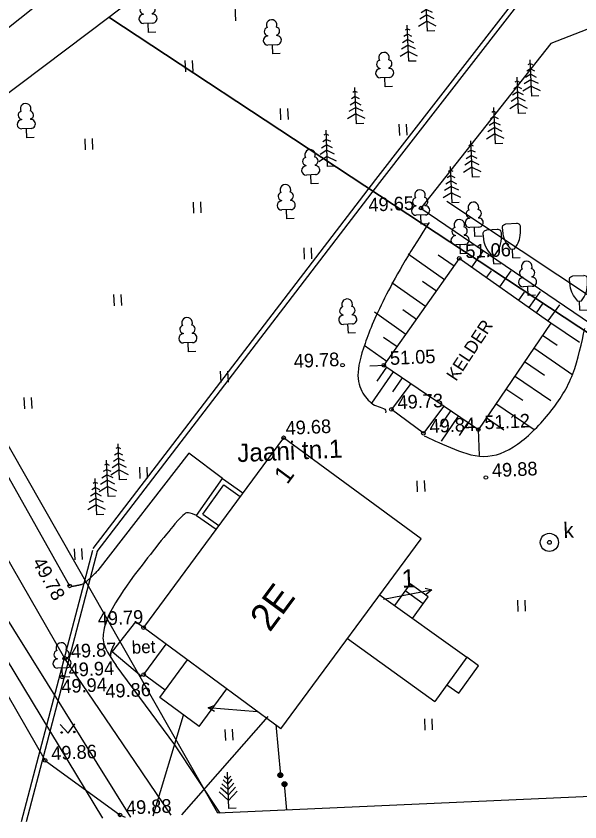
# Model space of a CAD drawing. Extents: x 641517 to 641719, y 6455721 to 6455847.
# Drawn here: x 641538.16 to 641569.21, y 6455722.17 to 6455766.57 of the extents above; entities that cross this region are included whole.
import ezdxf

# ---------------------------------------------------------------- set-up
doc = ezdxf.new("R2010")
doc.units = 0
for name, color, linetype in [('Level 1', 7, 'Continuous'), ('Level 10', 7, 'Continuous'), ('Level 12', 7, 'Continuous'), ('Level 13', 7, 'Continuous'), ('Level 14', 7, 'Continuous'), ('Level 15', 7, 'Continuous'), ('Level 21', 7, 'Continuous'), ('Level 22', 7, 'Continuous'), ('Level 27', 7, 'Continuous'), ('Level 28', 7, 'Continuous'), ('Level 30', 7, 'Continuous'), ('Level 31', 7, 'Continuous'), ('Level 33', 7, 'Continuous'), ('Level 4', 7, 'Continuous'), ('Level 40', 7, 'Continuous'), ('Level 41', 7, 'Continuous'), ('Level 44', 7, 'Continuous'), ('Level 54', 7, 'Continuous'), ('Level 57', 7, 'Continuous'), ('Level 61', 7, 'Continuous'), ('Level 7', 7, 'Continuous'), ('Level 8', 7, 'Continuous')]:
    doc.layers.add(name, color=color, linetype=linetype)

# ---------------------------------------------------------------- blocks, each defined once
blk = doc.blocks.new('PUNKT9')
at = {"layer": 'Level 12'}
blk.add_circle((0, 0), 100, dxfattribs=at)
blk = doc.blocks.new('KHEIN6')
at = {"layer": 'Level 15'}
for p, q in [((0, 620.11), (0, 0)), ((405.61, 608.83), (405.61, 0))]:
    blk.add_line(p, q, dxfattribs=at)
blk = doc.blocks.new('KLAIP1')
at = {"layer": 'Level 7'}
for p, q in [((-250, 1032), (-250, 1000)), ((250, 1032), (250, 1000)), ((250, 500), (-250, 500)), ((0, 0), (0, 500)), ((400, 0), (0, 0))]:
    blk.add_line(p, q, dxfattribs=at)
for centre, radius, start, end in [((0, 1600), 292, 332.5799, 207.4201), ((-200, 1250), 224, 105.2441, 257.079), ((200, 1250), 224, 282.921, 74.7559), ((-250, 750), 250, 90, 270), ((250, 750), 250, 270, 90)]:
    blk.add_arc(centre, radius, start, end, dxfattribs=at)
blk = doc.blocks.new('KMAND6')
at = {"layer": 'Level 7'}
for p, q in [((0, 1600), (-181.08, 1781.08)), ((0, 0), (0, 2000)), ((0, 1600), (181.08, 1781.08)), ((0, 1050), (-329.73, 1379.73)), ((0, 1350), (-248.65, 1598.65)), ((0, 1350), (248.65, 1598.65)), ((0, 1050), (329.73, 1379.73)), ((0, 450), (-491.89, 941.89)), ((0, 750), (-410.81, 1160.81)), ((0, 750), (410.81, 1160.81)), ((0, 450), (491.89, 941.89)), ((400, 0), (0, 0))]:
    blk.add_line(p, q, dxfattribs=at)
blk = doc.blocks.new('VLAIP4')
at = {"layer": 'Level 7'}
for p, q in [((-250, 1032), (-250, 1000)), ((250, 1032), (250, 1000)), ((250, 500), (-250, 500)), ((0, 0), (0, 500)), ((400, 0), (0, 0))]:
    blk.add_line(p, q, dxfattribs=at)
for centre, radius, start, end in [((0, 1600), 292, 332.5799, 207.4201), ((-200, 1250), 224, 105.2441, 257.079), ((200, 1250), 224, 282.921, 74.7559), ((-250, 750), 250, 90, 270), ((250, 750), 250, 270, 90)]:
    blk.add_arc(centre, radius, start, end, dxfattribs=at)
blk = doc.blocks.new('KKIT12')
at = {"layer": 'Level 7'}
for p, q in [((-300, 1900), (300, 1900)), ((-100, 500), (100, 500)), ((0, 0), (0, 500)), ((0, 0), (400, 0))]:
    blk.add_line(p, q, dxfattribs=at)
for points in [[(-100, 500), (-258.4, 712.96), (-322.92, 824.71), (-400, 1000), (-461.28, 1225.3), (-484.95, 1381.3), (-500, 1700), (-497.94, 1741.58), (-468.34, 1813.02), (-428.03, 1850.1), (-300, 1900)], [(100, 500), (258.4, 712.96), (322.92, 824.71), (400, 1000), (461.28, 1225.3), (484.95, 1381.3), (500, 1700), (497.94, 1741.58), (468.34, 1813.02), (428.03, 1850.1), (300, 1900)]]:
    blk.add_lwpolyline(points, dxfattribs=at)
blk = doc.blocks.new('KKUUS6')
at = {"layer": 'Level 7'}
for p, q in [((0, 1800), (-125.94, 1730.03)), ((0, 0), (0, 2000)), ((0, 1800), (125.94, 1730.03)), ((0, 1500), (-211.95, 1382.25)), ((0, 1500), (211.95, 1382.25)), ((0, 900), (-383.96, 686.69)), ((0, 1200), (-297.95, 1034.47)), ((0, 1200), (297.95, 1034.47)), ((0, 900), (383.96, 686.69)), ((0, 550), (-475.29, 285.95)), ((0, 550), (475.29, 285.95)), ((400, 0), (0, 0))]:
    blk.add_line(p, q, dxfattribs=at)
blk = doc.blocks.new('VKOR20')
at = {"layer": 'Level 4'}
for p, q in [((0, 2500), (0, -2500)), ((-2500, 0), (2500, 0))]:
    blk.add_line(p, q, dxfattribs=at)
blk = doc.blocks.new('KSNOO0')
at = {"layer": 'Level 30'}
blk.add_line((200, 0), (3000, 0), dxfattribs=at)
for radius in [136, 121, 107, 90.2, 74.9, 61.6, 46.8, 34.3, 20.9, 11.2]:
    blk.add_circle((3000, 0), radius, dxfattribs=at)
blk = doc.blocks.new('KSALK0')
at = {"layer": 'Level 8'}
for radius in [500, 103]:
    blk.add_circle((0, 0), radius, dxfattribs=at)
blk.add_text('k', height=850, dxfattribs=at).set_placement((801, 199))
blk = doc.blocks.new('KMNOO2')
at = {"layer": 'Level 27'}
for p, q in [((200, 0), (2900, 0)), ((2553.76, 176.18), (2900, 0)), ((2900, 0), (2553.76, -186.54))]:
    blk.add_line(p, q, dxfattribs=at)
blk = doc.blocks.new('VMUR11')
at = {"layer": 'Level 15'}
for p, q in [((-403, 505), (0, 0)), ((0, 0), (397, 505))]:
    blk.add_line(p, q, dxfattribs=at)
for centre, radius in [((-353, 55), 42.8), ((347, 55), 45.2)]:
    blk.add_circle(centre, radius, dxfattribs=at)

msp = doc.modelspace()

# ---------------------------------------------------------------- linework, layer by layer
at = {"layer": 'Level 1'}
for p, q in [((641562.566, 6455753.218), (641562.566, 6455753.218)), ((641552.896, 6455743.341), (641545.181, 6455732.876)), ((641560.471, 6455737.758), (641552.896, 6455743.341)), ((641548.094, 6455739.058), (641549.536, 6455741.091)), ((641549.536, 6455741.091), (641550.653, 6455740.299)), ((641548.442, 6455739.117), (641549.596, 6455740.742)), ((641549.596, 6455740.742), (641550.504, 6455740.097)), ((641548.442, 6455739.117), (641549.322, 6455738.493)), ((641548.094, 6455739.058), (641549.173, 6455738.292)), ((641552.74, 6455727.304), (641560.471, 6455737.758)), ((641559.862, 6455735.288), (641559.005, 6455734.096)), ((641560.857, 6455734.571), (641559.862, 6455735.288)), ((641558.162, 6455734.703), (641562.977, 6455731.237)), ((641560.584, 6455734.192), (641559.589, 6455734.908)), ((641560, 6455733.38), (641560.857, 6455734.571)), ((641552.74, 6455727.304), (641545.181, 6455732.876)), ((641545.188, 6455730.287), (641546.422, 6455731.961)), ((641556.409, 6455732.268), (641561.224, 6455728.802)), ((641546.068, 6455729.025), (641547.595, 6455731.096)), ((641562.977, 6455731.237), (641561.224, 6455728.802)), ((641563.625, 6455730.771), (641562.977, 6455731.237)), ((641562.535, 6455729.257), (641563.625, 6455730.771)), ((641546.361, 6455729.423), (641545.188, 6455730.287)), ((641548.244, 6455727.421), (641549.771, 6455729.493)), ((641561.887, 6455729.723), (641562.535, 6455729.257)), ((641548.244, 6455727.421), (641546.068, 6455729.025))]:
    msp.add_line(p, q, dxfattribs=at)
msp.add_lwpolyline([(641545.181, 6455732.876), (641544.742, 6455733.19), (641543.456, 6455731.555), (641545.075, 6455730.191)], dxfattribs=at)
at = {"layer": 'Level 10'}
msp.add_lwpolyline([(641566.956, 6455787.356), (641550.81, 6455776.388), (641536.523, 6455764.976), (641529.317, 6455758.085)], dxfattribs=at)
at = {"layer": 'Level 13'}
msp.add_line((641553.071, 6455722.822), (641552.942, 6455724.246), dxfattribs=at)
for radius in [0.136, 0.121, 0.107, 0.0902, 0.0749, 0.0616, 0.0468, 0.0343, 0.0209, 0.0112]:
    msp.add_circle((641552.942, 6455724.246), radius, dxfattribs=at)
at = {"layer": 'Level 14'}
msp.add_line((641545.702, 6455722.492), (641547.383, 6455728.056), dxfattribs=at)
at = {"layer": 'Level 15'}
msp.add_line((641547.293, 6455722.563), (641552.045, 6455727.979), dxfattribs=at)
at = {"layer": 'Level 21'}
for p, q in [((641542.374, 6455737.131), (641538.446, 6455722.167)), ((641542.621, 6455737.066), (641538.713, 6455722.179))]:
    msp.add_line(p, q, dxfattribs=at)
for points in [[(641542.401, 6455737.234), (641557.972, 6455757.577), (641573.499, 6455777.589)], [(641542.621, 6455737.066), (641558.191, 6455757.408), (641573.717, 6455777.419)]]:
    msp.add_lwpolyline(points, dxfattribs=at)
at = {"layer": 'Level 22'}
for p, q in [((641523.669, 6455754.162), (641542.923, 6455722.368)), ((641525.686, 6455752.549), (641544.452, 6455722.436))]:
    msp.add_line(p, q, dxfattribs=at)
at = {"layer": 'Level 28'}
msp.add_line((641560.458, 6455755.997), (641605.676, 6455725.178), dxfattribs=at)
msp.add_lwpolyline([(641569.585, 6455765.829), (641567.612, 6455765.06), (641560.458, 6455755.997)], dxfattribs=at)
at = {"layer": 'Level 30'}
for p, q in [((641543.654, 6455730.787), (641546.891, 6455726.415)), ((641546.891, 6455726.415), (641549.374, 6455722.656)), ((641546.709, 6455722.537), (641544.703, 6455725.491))]:
    msp.add_line(p, q, dxfattribs=at)
for points in [[(641540.569, 6455770.886), (641527.346, 6455760.565), (641527.322, 6455759.709), (641541.109, 6455735.169)], [(641544.703, 6455725.491), (641540.842, 6455731.18), (641525.412, 6455758.031), (641524.615, 6455755.184), (641524.93, 6455751.358), (641539.761, 6455725.554), (641543.881, 6455722.554), (641544.161, 6455722.423)], [(641549.536, 6455741.091), (641547.673, 6455742.494), (641542.653, 6455736.013)]]:
    msp.add_lwpolyline(points, dxfattribs=at)
for points, degree in [([(641548.094, 6455739.058), (641547.736, 6455739.199), (641547.61, 6455739.194), (641547.359, 6455739.224), (641545.391, 6455736.701), (641544.669, 6455735.77)], 3), ([(641541.207, 6455735.147), (641541.551, 6455735.203), (641541.968, 6455735.306), (641542.653, 6455736.013)], 2), ([(641544.669, 6455735.77), (641543.394, 6455733.99), (641543.031, 6455732.98), (641542.871, 6455732.213), (641543.092, 6455731.619), (641543.673, 6455730.788)], 3)]:
    msp.add_open_spline(points, degree=degree, dxfattribs=at)
at = {"layer": 'Level 33'}
for p, q in [((641559.754, 6455753.472), (641561.751, 6455752.063)), ((641561.409, 6455753.426), (641562.28, 6455752.812)), ((641563.869, 6455753.613), (641563.25, 6455752.735)), ((641567.615, 6455749.656), (641562.566, 6455753.218)), ((641564.319, 6455752.545), (641564.054, 6455752.168)), ((641565.404, 6455752.538), (641564.781, 6455751.655)), ((641560.543, 6455751.969), (641561.306, 6455751.431)), ((641558.846, 6455751.898), (641560.708, 6455750.584)), ((641566.139, 6455751.368), (641565.823, 6455750.92)), ((641567.028, 6455751.4), (641566.401, 6455750.512)), ((641567.178, 6455750.763), (641566.802, 6455750.229)), ((641568.08, 6455750.667), (641567.449, 6455749.773)), ((641557.893, 6455750.277), (641559.628, 6455749.053)), ((641559.451, 6455750.41), (641560.208, 6455749.876)), ((641567.615, 6455749.656), (641563.62, 6455743.788)), ((641569.181, 6455748.58), (641567.611, 6455749.649)), ((641558.396, 6455748.888), (641559.141, 6455748.363)), ((641567.967, 6455748.413), (641567.148, 6455748.97)), ((641557.326, 6455748.438), (641558.573, 6455747.558)), ((641568.829, 6455746.795), (641566.669, 6455748.266)), ((641567.255, 6455746.773), (641566.16, 6455747.518)), ((641557.644, 6455747.298), (641558.513, 6455747.337)), ((641558.049, 6455746.454), (641558.573, 6455747.224)), ((641557.757, 6455745.236), (641558.94, 6455746.974)), ((641558.91, 6455745.864), (641559.436, 6455746.636)), ((641567.614, 6455745.363), (641565.618, 6455746.722)), ((641559.895, 6455746.323), (641558.832, 6455744.898)), ((641566.062, 6455745.389), (641565.139, 6455746.018)), ((641560.595, 6455743.583), (641558.832, 6455744.898)), ((641561.715, 6455745.085), (641560.595, 6455743.583)), ((641566.696, 6455743.775), (641564.588, 6455745.209)), ((641561.509, 6455743.96), (641562.097, 6455744.824)), ((641561.594, 6455743.15), (641562.532, 6455744.529)), ((641565.028, 6455743.763), (641564.055, 6455744.426)), ((641562.58, 6455743.468), (641563.058, 6455744.17)), ((641563.684, 6455742.359), (641563.62, 6455743.788))]:
    msp.add_line(p, q, dxfattribs=at)
msp.add_lwpolyline([(641562.566, 6455753.218), (641558.414, 6455747.332), (641563.62, 6455743.788)], dxfattribs=at)
at = {"layer": 'Level 40'}
for points in [[(641543.271, 6455766.519), (641571.535, 6455788.085), (641580.056, 6455782.661), (641630.809, 6455762.261), (641627.733, 6455756.968), (641607.457, 6455725.258)], [(641549.274, 6455722.652), (641529.976, 6455756.504), (641543.271, 6455766.519), (641605.962, 6455725.191)], [(641605.962, 6455725.191), (641543.271, 6455766.519)], [(641549.274, 6455722.652), (641529.976, 6455756.504), (641532.648, 6455758.517)], [(641605.962, 6455725.191), (641549.274, 6455722.652)]]:
    msp.add_lwpolyline(points, dxfattribs=at)
at = {"layer": 'Level 41'}
msp.add_lwpolyline([(641561.882, 6455756.369), (641578.207, 6455745.535), (641584.243, 6455753.667), (641580.047, 6455756.923)], dxfattribs=at)
for points in [[(641560.913, 6455755.199), (641559.952, 6455753.768), (641558.335, 6455750.971), (641557.271, 6455748.405), (641556.837, 6455746.638), (641557.292, 6455745.63), (641557.953, 6455744.985), (641558.603, 6455744.972), (641558.504, 6455744.703)], [(641560.63, 6455743.446), (641560.957, 6455743.289), (641562.032, 6455742.805), (641563.911, 6455742.071), (641565.776, 6455742.772), (641567.686, 6455744.759), (641568.931, 6455746.717), (641569.309, 6455748.584), (641569.479, 6455749.363)]]:
    msp.add_open_spline(points, degree=3, dxfattribs=at)
at = {"layer": 'Level 54'}
msp.add_line((641543.271, 6455766.519), (641543.271, 6455766.519), dxfattribs=at)

# ---------------------------------------------------------------- block references
at = {"layer": 'Level 10', "xscale": 0.0009999999999999998, "yscale": 0.001, "rotation": 2.5640455453467306}
for name, p in [('KLAIP1', (641545.457, 6455765.68)), ('KKUUS6', (641560.819, 6455765.739)), ('KLAIP1', (641552.305, 6455764.487)), ('KKUUS6', (641559.794, 6455764.082)), ('KLAIP1', (641558.492, 6455762.684)), ('KHEIN6', (641547.486, 6455763.503)), ('KKUUS6', (641566.556, 6455762.168)), ('KKUUS6', (641565.838, 6455761.203)), ('KKUUS6', (641556.904, 6455760.644)), ('KLAIP1', (641538.754, 6455759.869)), ('KHEIN6', (641552.731, 6455760.86)), ('KKUUS6', (641564.56, 6455759.534)), ('KHEIN6', (641559.274, 6455760)), ('KKUUS6', (641555.319, 6455758.283)), ('KHEIN6', (641541.971, 6455759.197)), ('KKUUS6', (641563.289, 6455757.696)), ('KLAIP1', (641554.42, 6455757.328)), ('KKUUS6', (641562.168, 6455756.289)), ('KLAIP1', (641553.068, 6455755.401)), ('KLAIP1', (641560.473, 6455755.109)), ('KHEIN6', (641547.938, 6455755.71)), ('KLAIP1', (641563.421, 6455754.435)), ('KLAIP1', (641562.643, 6455753.475)), ('KKIT12', (641565.524, 6455753.244)), ('KKIT12', (641564.463, 6455752.914)), ('KHEIN6', (641554.03, 6455753.179)), ('KLAIP1', (641566.36, 6455751.174)), ('KKIT12', (641569.215, 6455750.376)), ('KHEIN6', (641543.553, 6455750.613)), ('KLAIP1', (641556.459, 6455749.096)), ('KLAIP1', (641547.653, 6455748.073)), ('KHEIN6', (641549.432, 6455746.387)), ('KHEIN6', (641538.618, 6455744.933)), ('KKUUS6', (641543.862, 6455741.013)), ('KKUUS6', (641543.229, 6455740.097)), ('KHEIN6', (641544.977, 6455741.091)), ('KKUUS6', (641542.599, 6455739.096)), ('KHEIN6', (641560.258, 6455740.351)), ('KHEIN6', (641541.386, 6455736.603)), ('KHEIN6', (641565.796, 6455733.765)), ('VLAIP4', (641540.72, 6455730.148)), ('VMUR11', (641541.019, 6455727.055)), ('KHEIN6', (641560.672, 6455727.226)), ('KHEIN6', (641549.689, 6455726.647)), ('KMAND6', (641549.885, 6455722.905)), ('KMAND6', (641549.885, 6455722.905))]:
    msp.add_blockref(name, p, dxfattribs=at)
at = {"layer": 'Level 12'}
for p, xscale, yscale, rotation in [((641558.207, 6455734.402), 0.0009999999999999996, 0.0010000000000000002, 10.864820520781405), ((641551.638, 6455728.219), 0.001, 0.001, 175.52624844907172)]:
    msp.add_blockref('KMNOO2', p, dxfattribs=dict(at, xscale=xscale, yscale=yscale, rotation=rotation))
at = {"layer": 'Level 13', "xscale": 0.0010000000000000002, "yscale": 0.001, "rotation": -84.8708074066586}
msp.add_blockref('KSNOO0', (641552.445, 6455727.731), dxfattribs=at)
at = {"layer": 'Level 31', "xscale": 0.0009999999999999998, "yscale": 0.001, "rotation": 2.5640455453467306}
for p in [(641560.458, 6455755.997), (641562.566, 6455753.218), (641556.143, 6455747.337), (641558.414, 6455747.332), (641558.832, 6455744.898), (641560.595, 6455743.583), (641563.62, 6455743.788), (641552.896, 6455743.341), (641564.034, 6455741.146), (641564.034, 6455741.146), (641541.109, 6455735.169), (641545.181, 6455732.876), (641540.842, 6455731.18), (641540.72, 6455730.148), (641545.188, 6455730.287), (641539.761, 6455725.554), (641543.881, 6455722.554)]:
    msp.add_blockref('PUNKT9', p, dxfattribs=at)
at = {"layer": 'Level 44', "xscale": 0.0009999999999999998, "yscale": 0.001, "rotation": 2.5640455453467306}
msp.add_blockref('KSALK0', (641567.532, 6455737.571), dxfattribs=at)
at = {"layer": 'Level 61', "xscale": 0.0009999999999999998, "yscale": 0.001, "rotation": 2.5640455453467306}
msp.add_blockref('VKOR20', (641550.126, 6455768.808), dxfattribs=at)

# ---------------------------------------------------------------- texts
at = {"layer": 'Level 1'}
for s, rotation, p in [('Jaani tn.1', 2.564, (641550.359, 6455741.991)), ('1', 53.5159, (641553.094, 6455740.724))]:
    msp.add_text(s, height=1, rotation=rotation, dxfattribs=at).set_placement(p)
at = {"layer": 'Level 31'}
for s, rotation, p in [('49.65', 2.564, (641557.579, 6455755.794)), ('51.06', 2.564, (641562.916, 6455753.233)), ('49.78', 2.564, (641553.466, 6455747.18)), ('51.05', 2.564, (641558.763, 6455747.348)), ('49.73', 2.564, (641559.182, 6455744.914)), ('49.84', 2.564, (641560.944, 6455743.599)), ('51.12', 2.564, (641563.97, 6455743.803)), ('49.68', 2.564, (641553.017, 6455743.495)), ('49.88', 2.564, (641564.384, 6455741.162)), ('49.78', 298.8016, (641539.034, 6455736.488)), ('49.79', 2.564, (641542.671, 6455732.986)), ('49.87', 2.564, (641541.191, 6455731.196)), ('49.94', 2.564, (641541.069, 6455730.164)), ('49.94', 2.564, (641540.666, 6455729.255)), ('49.86', 2.564, (641543.09, 6455728.992)), ('49.86', 2.564, (641540.111, 6455725.57)), ('49.88', 2.564, (641544.23, 6455722.57))]:
    msp.add_text(s, height=0.75, rotation=rotation, dxfattribs=at).set_placement(p)
at = {"layer": 'Level 57'}
for s, height, rotation, p in [('KELDER', 0.7, 56.5827, (641562.393, 6455746.413)), ('1', 1, 2.564, (641559.417, 6455735.07)), ('2E', 1.5, 53.5159, (641552.134, 6455732.578)), ('bet', 0.7, 2.564, (641544.544, 6455731.431))]:
    msp.add_text(s, height=height, rotation=rotation, dxfattribs=at).set_placement(p)

doc.saveas('drawing.dxf')
